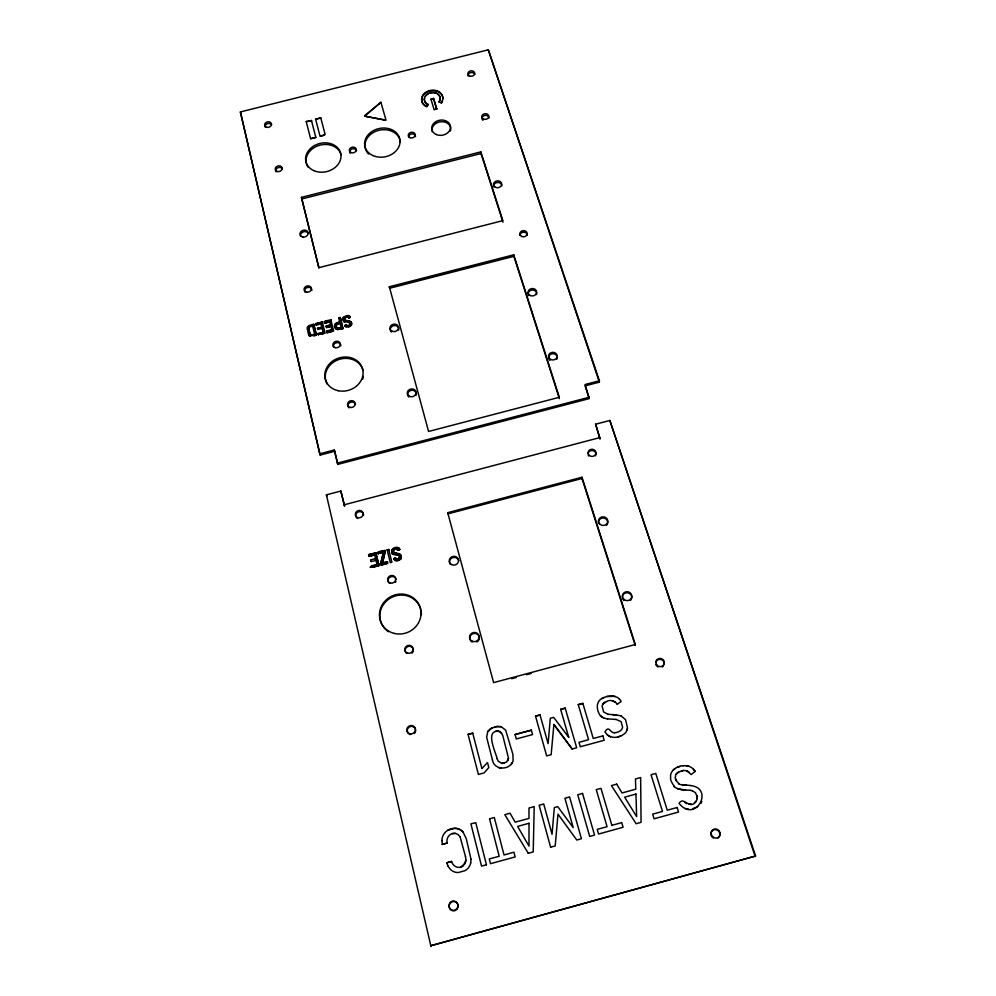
<?xml version="1.0" encoding="UTF-8"?>
<svg xmlns="http://www.w3.org/2000/svg" width="996" height="996" viewBox="0 0 996 996"><rect width="100%" height="100%" fill="white"/><g stroke="black" fill="none" stroke-linecap="round" stroke-linejoin="round"><path stroke-width="1.49" d="M599.393 380.771L585.075 384.518L589.259 398.599L337.818 464.373L334.258 450.018L319.716 453.815L240.397 111.938L488.314 49.8L599.393 380.771L599.355 382.153L585.063 385.875L588.798 397.18M595.633 424.209L600.003 438.85L595.633 424.209L609.851 420.474L755.603 856.012L430.583 945.802L755.603 856.012M609.851 420.474L755.229 856.597M601.958 717.07L600.451 715.738L603.663 718.054M395.026 557.897L396.284 559.279L397.753 559.341L399.67 557.337L397.641 559.017L395.026 557.897L393.706 558.856L395.561 560.723L398.089 560.723L400.865 559.08L401.102 555.706L401.288 556.366L399.894 553.9L393.706 552.506L400.815 554.909M604.024 697.374L601.771 698.607L606.701 696.465L612.515 695.843L617.445 697.399L619.475 699.142M604.958 701.993L602.966 703.848L608.008 700.748L610.697 700.4L615.441 702.18L613.2 700.91M393.457 551.784L393.657 549.879L395.4 548.896L398.525 550.34L399.882 549.369C397.914 544.675 389.797 548.883 391.901 552.22M602.854 735.895L593.267 738.497L582.847 703.35L578.24 704.595L588.586 739.692L578.987 742.369L580.27 746.776L604.161 740.277L602.854 735.82M350.032 323.463L349.11 325.306L347.455 325.742L345.774 324.733L344.541 325.568C346.272 328.481 352.36 326.626 351.476 323.065M350.592 325.854L351.663 324.758L351.401 322.779L351.6 323.501M344.554 320.065L344.628 317.886L346.247 317.027L347.841 317.014L349.135 318.371C352.634 312.146 339.387 317.886 342.873 319.629M343.346 321.135L344.628 322.218L342.985 320.052L343.919 317.276L347.006 316.106L349.808 316.491M615.105 696.328L606.701 696.553M470.735 862.885L470.996 859.237M610.486 736.866L607.436 735.023L604.908 731.861C609.278 724.702 609.888 733.268 614.507 732.732M619.475 699.055L621.193 701.396L617.321 704.272M565.193 708.131L560.673 709.438L565.193 708.131L576.684 747.747L572.152 748.98L553.9 724.503L551.149 754.682L546.667 755.902L535.524 716.149L540.019 714.941L548.099 743.651L550.327 718.278L553.664 717.369L568.728 737.252M611.88 825.385L600.986 788.371L596.255 789.654L607.074 826.705L597.239 829.344L598.571 834.038L623.098 827.253L621.728 822.621L611.893 825.323M607.448 734.936C612.552 739.169 620.396 737.364 624.841 733.392C626.808 732.782 628.14 724.802 627.094 729.906M616.636 784.163L611.432 785.583L636.133 823.729L641.063 822.323L640.652 777.54L635.46 778.947L635.772 789.206L622.052 792.953L616.636 784.089M441.975 840.661C441.664 833.714 447.914 828.298 454.612 828.298A11.193 10.856 -74.1 0 1 463.078 832.108L466.302 838.806L471.021 859.287M635.934 794.073L624.641 797.161L636.643 816.633L635.934 794.011M334.494 325.443L335.49 323.439L339.723 321.982L335.615 323.862L334.731 326.7L334.631 325.866M309.009 335.54L308.548 334.569L309.93 336.299L308.337 333.897L307.216 327.373L309.021 325.568L313.752 324.248L316.168 334.083M307.341 329.514L308.337 326.476L313.902 324.684M697.212 798.531L696.839 795.754L697.212 798.531L696.353 800.946C689.954 811.242 683.779 795.381 679.085 803.374C695.283 823.817 714.767 788.458 690.813 785.583M383.311 552.22L378.131 553.589L383.311 552.22L380.696 563.549L381.107 565.081L386.46 563.661M380.821 563.861L383.423 552.543M382.402 562.927L387.469 561.943L382.402 562.927L385.066 551.585M382.526 563.25L384.842 553.328M508.01 760.458L508.52 758.255L506.603 762.089L501.735 763.409L498.174 761.143L497.166 758.703M465.505 856.61L465.929 860.357L463.327 865.835C458.994 869.433 452.844 866.595 451.586 861.428L446.694 862.773L448.175 866.308M465.929 860.357L465.157 863.47L460.538 867.23M674.143 786.504C677.629 790.326 669.175 780.528 670.669 777.951C669.362 770.643 676.807 766.223 683.231 765.7M675.114 768.489L673.284 769.92M678.65 783.802C682.285 786.317 673.035 779.544 675.624 776.258C674.043 771.539 689.07 769.572 681.563 770.854M675.96 779.109L676.458 780.565M393.706 558.856C395.437 562.466 400.878 559.578 401.388 557.847M684.327 770.481L686.941 770.867L691.224 774.564L695.171 771.402C692.718 767.281 687.999 765.028 683.206 765.775M688.796 766.173L686.095 765.725M677.056 807.519L667.258 810.196L655.766 773.406L651.048 774.764L662.489 811.454L652.666 814.143L654.073 818.812L678.537 812.039L677.081 807.445M399.259 548.323L395.151 547.85L391.702 550.415M689.257 772.286L686.941 770.867M684.762 802.452L686.804 803.735M695.146 771.477L693.328 769.124M692.282 790.737L695.482 792.754L696.814 795.816M688.971 804.332L691.386 803.996M696.353 800.946L694.424 802.726M336.212 326.327L336.822 324.572L340.022 323.165L336.237 324.609L336.449 327.261L336.088 325.904M695.544 807.706L697.835 806.449M700.972 803.349L701.856 801.419M602.978 703.774L602.094 706.102L603.651 712.016L608.295 714.418M308.648 328.655L309.968 333.996L308.598 327.883L309.432 326.738L312.719 326.24M308.797 329.078L308.86 327.236M512.355 762.799L511.209 764.393L513.102 760.994L512.928 754.433L505.657 730.118L501.088 726.657L496.954 726.321L490.406 728.723L487.754 731.587L492.31 727.665M487.741 731.5L486.671 737.364L492.472 760.06M394.354 549.306L393.308 550.614M345.774 324.733L348.289 326.09L349.87 325.244L349.957 323.165L348.837 322.169L344.492 321.783M344.641 320.127L349.783 321.036L351.277 322.53C349.795 319.778 344.23 323.053 344.429 318.944L346.247 317.027M442.921 98.816A10.67 8.528 -8.8 0 0 427.184 92.006A10.67 8.528 -8.8 0 0 426.761 106.858L428.081 104.418A7.98 6.387 -8.8 0 1 425.429 95.753A7.98 6.387 -8.8 0 1 436.335 93.002A7.98 6.387 -8.8 0 1 439.012 101.654L439.087 102.165A7.98 6.387 -8.8 0 0 438.028 94.471M481.915 768.551L487.492 762.538L488.812 767.543L484.081 772.908L478.391 774.452L468.058 734.401L472.727 733.131L481.89 768.476M676.458 773.992L678.463 772.137M511.197 764.318C505.644 770.58 493.618 768.775 492.46 759.985M364.636 115.71L380.92 102.289L386.037 120.23L364.748 116.208L380.92 102.289M601.771 698.52C595.334 702.267 596.704 710.932 600.451 715.825M393.818 559.179L395.138 558.221M398.525 550.34L399.882 549.369M346.135 326.875L344.678 325.991L345.911 325.157M349.135 318.371L350.281 317.101M348.463 326.837L350.007 326.252M508.533 758.33L502.756 735.434L500.266 731.574C483.832 728.337 495.622 751.918 497.178 758.778M447.976 830.141L454.637 828.361A11.193 10.856 -74.1 0 1 463.103 832.17M692.855 808.578L695.569 807.644M677.392 767.306L680.131 766.372M618.167 736.841L620.819 735.944M528.278 853.323L533.221 851.904L534.205 806.598L528.976 808.03L529 818.401L515.193 822.173L510.039 813.197L504.823 814.691L528.266 853.273M550.601 847.198L555.195 845.94L557.997 814.155L576.771 840.026L581.427 838.744L569.575 796.937L564.931 798.282L573.21 827.639L557.735 806.636L554.311 807.569L552.058 834.287L543.716 803.996L539.122 805.254L550.589 847.148M489.534 818.799L494.29 817.504L504.038 854.966L513.924 852.19L515.156 856.921L490.493 863.694L489.273 858.95L499.195 856.286L489.546 818.861M582.548 793.401L577.755 794.783L589.707 836.478L594.55 835.084L582.548 793.476M441.938 840.599L442.274 844.421L447.117 843.027C445.884 837.947 449.906 832.569 455.309 833.353L457.986 834.499L460.077 836.777M442.274 844.421L447.142 843.089M446.718 862.822L451.586 861.428M511.67 678.724L516.14 677.517M526.56 674.715L531.017 673.52M472.751 733.218L468.058 734.401M535.537 716.236L540.019 714.941M578.24 704.682L582.847 703.437M515.081 734.575L531.329 730.13L532.561 734.587L516.277 738.97L515.057 734.5L531.341 730.205M370.674 560.001C377.148 557.2 377.982 561.196 371.01 561.395M447.714 512.679L582 477.246L635.311 644.512L493.63 682.634L447.714 512.679L447.963 513.849L582 478.478L582 477.246M369.055 556.366L374.683 554.884L369.055 556.366L368.595 554.66L375.803 552.755L378.978 565.641L373.189 567.185M377.795 552.22C395.96 549.655 374.944 549.954 378.243 553.913M387.095 549.767L388.789 549.68L387.095 549.767L390.308 562.64L391.889 562.23L388.677 549.344M375.928 553.079L368.595 554.66M371.284 565.853C396.246 559.565 352.472 571.617 378.978 565.641M430.919 946.2L326.402 494.85L340.844 491.053L344.541 505.993L340.844 491.053M344.093 504.823L600.028 437.555M319.716 453.815L320.202 455.06L334.718 451.263L337.818 464.373M337.37 463.128L589.271 397.242M317.475 328.319L321.994 327.149L317.475 328.319L317.761 329.514L322.293 328.344L323.314 332.403L318.085 333.747L323.314 332.403M326.041 326.115L330.56 324.945L326.041 326.115L326.464 327.734L330.859 326.128L328.73 327.149M389.349 286.761L513.762 254.814L559.329 397.28L428.579 431.455L389.349 286.761L389.685 288.242L513.886 256.333L513.762 254.814M315.645 323.762L322.318 322.044L315.645 323.762L316.068 325.381L321.135 323.613L322.144 327.572M324.198 321.571C341.715 319.218 321.521 319.591 324.621 323.177L329.825 321.845L324.621 323.177M339.848 322.418L338.69 317.836L340.146 317.463L342.96 328.593L340.221 329.303M340.283 317.886L338.69 317.836M310.266 334.706L314.736 334.619L311.524 335.316L309.818 333.573M326.526 331.108C340.508 329.402 323.887 329.464 326.962 332.726L332.315 331.344M336.735 327.921C338.466 327.921 346.558 327.896 336.735 327.921L336.312 326.837M309.781 335.876L316.342 334.992L314.014 336.063M335.602 328.63C333.772 328.555 341.69 330.112 342.96 328.593M322.318 322.044L325.07 333.212L318.234 334.507L323.725 333.56M318.845 267.687L502.843 220.639L480.844 151.878L301.439 197.37L318.845 267.687L301.439 197.37M301.925 198.939L481.018 153.521L480.844 151.878M306.22 121.587L311.536 120.777L306.22 121.587L310.615 138.705L315.832 137.398L311.399 120.279M315.608 119.221L320.787 117.914L325.144 134.522L320.065 136.328L315.608 119.221L320.787 117.914M433.584 98.878L430.994 99.538L433.509 98.38L436.746 109.162L433.509 98.38M321.372 136.004L323.974 135.344M436.671 108.651L434.156 109.809L430.919 99.027M501.088 726.657L494.576 726.794M336.212 329.066L337.918 329.8L338.727 329.228M395.4 548.896L398.425 550.004M614.495 732.819C617.918 732.483 622.102 730.927 622.612 727.217L621.081 721.639L616.001 719.361M501.735 763.409L504.275 763.135M501.785 733.205L498.274 730.964L495.747 731.151M452.296 833.64L455.334 833.415M398.313 554.959C392.362 555.22 387.967 552.232 398.873 555.183L399.77 557.648M612.503 714.63L620.745 715.701M616.686 714.891L608.307 714.331M690.838 785.52L680.305 784.537M616.001 719.448L607.485 718.875M690.24 790.276L681.438 789.803L675.736 787.824M685.584 790.002L677.517 788.77M682.198 784.985L686.518 785.309M350.082 323.6L348.239 322.082M684.962 808.491L688.647 809.175M690.216 790.351L692.307 790.662M366.267 116.495L384.518 119.943M498.872 767.742L500.839 768.041M603.676 717.967L607.485 718.95M409.207 734.189L410.215 734.612M439.012 101.654L441.39 103.173A10.67 8.528 -8.8 0 0 442.498 101.057M620.745 715.614L625.55 719.635L627.505 727.939M347.841 317.014L349.011 317.936M615.441 702.093L617.321 704.359M572.152 748.98L553.9 724.503M350.779 321.608L351.526 323.214M448.138 866.259L450.117 869.072A11.13 10.757 -78.3 0 0 458.322 872.533L465.057 870.653A11.317 10.944 -78.6 0 0 470.71 862.835M393.47 551.921L393.818 552.83M326.402 494.85L326.875 496.033M460.052 836.715L465.53 856.672M335.266 328.443L334.594 326.265M334.258 450.018L334.718 451.263M381.107 565.081L387.805 563.313L387.357 561.62M391.914 552.382L392.287 553.477M309.432 326.738L310.291 326.402M240.397 111.938L320.202 455.06M599.355 382.153L488.314 49.8M326.962 332.726L333.648 330.996L330.871 319.853M481.018 153.521L502.98 222.208M513.886 256.333L559.366 398.624M582 478.478L635.211 645.47M342.823 318.359L342.91 319.405M344.317 319.243L344.765 320.563M349.733 322.679L350.156 323.899M560.661 709.351L568.728 737.339M310.615 138.705L315.832 137.398M340.146 317.463L342.836 328.17M340.022 323.165L341.192 327.796M329.688 321.409L330.697 325.368M330.859 326.128L331.892 330.199M384.767 550.377L385.178 551.909M321.135 323.613L321.994 327.149M322.293 328.344L323.177 331.979M375.803 552.755L378.854 565.33M374.558 554.56L375.679 559.03M375.903 560.101L377.048 564.682M317.948 333.324L318.371 334.93M370.786 560.325L371.122 561.719M313.752 324.248L316.342 334.992M312.582 325.817L314.736 334.619M428.081 104.418L428.156 104.916A7.98 6.387 -8.8 0 1 424.67 97.832M421.047 610.797A20.953 19.758 -23.9 0 1 421.345 614.694M388.452 631.713A20.953 19.758 -23.9 0 1 389.025 598.957A20.953 19.758 -23.9 0 1 420.773 609.54M406.256 653.127A4.171 3.984 -26.7 0 1 408.323 646.392A4.171 3.984 -26.7 0 1 413.24 651.26M412.792 652.231A4.171 3.984 -26.7 0 1 412.107 653.077M395.947 581.315A4.084 3.81 -22 0 1 395.499 582.249M389.112 583.121A4.084 3.81 -22 0 1 390.171 577.058A4.084 3.81 -22 0 1 396.01 579.323M588.138 453.255A3.959 3.586 1.1 0 1 593.417 450.765A3.959 3.586 1.1 0 1 595.471 455.832M588.611 455.969A3.959 3.586 1.1 0 1 588.188 455.11M356.145 517.161A3.984 3.635 -20.8 0 1 358.797 511.72A3.984 3.635 -20.8 0 1 363.59 515.206M357.527 518.493A3.984 3.635 -20.8 0 1 356.73 517.92M663.112 666.324A4.295 4.071 21.6 0 1 662.265 666.984M657.995 667.021A4.295 4.071 21.6 0 1 657.086 666.374M656.376 665.527A4.295 4.071 21.6 0 1 655.903 664.544M655.804 662.427A4.295 4.071 21.6 0 1 660.896 659.477A4.295 4.071 21.6 0 1 664.133 664.481M415.494 731.587A4.295 4.158 -41 0 0 414.51 727.528L413.651 726.856A4.295 4.158 -41 0 0 408.348 733.517M415.046 732.608A4.295 4.158 -41 0 1 414.348 733.492M455.869 910.244A4.681 4.47 -82 0 1 449.345 907.381A4.681 4.47 -82 0 1 453.753 901.492A4.681 4.47 -82 0 1 457.998 907.406M457.538 908.526A4.681 4.47 -82 0 1 456.803 909.497M713.373 838.072A4.669 4.395 49.3 0 1 711.767 831.199A4.669 4.395 49.3 0 1 718.664 831.199A4.669 4.395 49.3 0 1 717.879 838.072M598.608 523.485A4.681 4.333 4 0 1 604.186 518.107A4.681 4.333 4 0 1 606.502 525.315M623.832 600.401A4.731 4.457 10.8 0 1 623.608 594.089A4.731 4.457 10.8 0 1 630.281 594.014A4.731 4.457 10.8 0 1 630.518 600.314M472.116 642.047A4.793 4.607 -14.8 0 1 470.921 635.087A4.793 4.607 -14.8 0 1 478.254 635.012A4.793 4.607 -14.8 0 1 476.91 641.997M450.068 564.072A4.681 4.382 -13.9 0 1 452.421 557.772A4.681 4.382 -13.9 0 1 458.67 560.611M300.531 236.152A4.171 3.461 -15.4 0 1 303.232 231.919A4.171 3.461 -15.4 0 1 308.262 233.251M493.717 186.949A4.146 3.424 -6.4 0 1 497.191 182.542A4.146 3.424 -6.4 0 1 501.847 185.791M482.985 120.292A3.498 2.826 -6.8 0 1 482.438 119.732M482.089 119.059A3.498 2.826 -6.8 0 1 485.04 115.412A3.498 2.826 -6.8 0 1 488.961 118.076M468.157 76.094A3.436 2.727 -7.3 0 1 470.622 72.646A3.436 2.727 -7.3 0 1 474.806 74.414M304.963 292.139A3.685 3.113 -16.4 0 1 307.49 287.446A3.685 3.113 -16.4 0 1 311.86 290.371M348.974 407.887A3.847 3.386 -17 0 1 350.044 402.471A3.847 3.386 -17 0 1 355.497 404.438M333.448 346.832A3.76 3.249 -16.2 0 1 336.785 342.649A3.76 3.249 -16.2 0 1 340.806 345.811M363.328 376.388A19.298 16.845 -16.6 0 1 362.606 379.339M327.323 384.269A19.298 16.845 -16.6 0 1 337.93 359.842A19.298 16.845 -16.6 0 1 363.03 370.5M519.937 235.38A3.66 3.088 -5.2 0 1 523.585 232.18A3.66 3.088 -5.2 0 1 527.258 235.156M276.066 171.872A3.523 2.851 -15.3 0 1 277.672 167.863A3.523 2.851 -15.3 0 1 282.329 168.76M350.106 153.16A3.511 2.851 -12.3 0 1 352.024 149.014A3.511 2.851 -12.3 0 1 356.605 150.757M368.632 154.044A17.816 14.43 -11 0 1 366.964 152.002M366.316 150.906A17.816 14.43 -11 0 1 378.717 130.352A17.816 14.43 -11 0 1 400.33 142.304M307.901 166.93A17.853 14.467 -13.5 0 1 317.861 145.827A17.853 14.467 -13.5 0 1 341.03 154.691M408.547 136.875A3.511 2.839 -9.8 0 1 412.132 133.9A3.511 2.839 -9.8 0 1 415.519 136.639M432.239 131.659A9.425 7.632 -8.6 0 1 441.552 121.699A9.425 7.632 -8.6 0 1 450.391 131.011M265.185 127.09A3.474 2.764 -15 0 1 267.476 123.703A3.474 2.764 -15 0 1 271.634 124.737M548.734 358.622A4.333 3.81 -3.1 0 1 553.415 353.742A4.333 3.81 -3.1 0 1 556.689 359.357M549.879 360.303A4.333 3.81 -3.1 0 1 549.17 359.531M528.714 295.663A4.308 3.71 -4.6 0 1 531.839 290.048A4.308 3.71 -4.6 0 1 536.595 294.555M391.403 332.029A4.32 3.735 -12.8 0 1 393.569 325.68A4.32 3.735 -12.8 0 1 398.661 330.162M408.796 397.031A4.42 3.909 -12.9 0 1 410.975 390.395A4.42 3.909 -12.9 0 1 416.216 395.101M425.516 96.263A7.98 6.387 -8.8 0 1 428.479 93.811M430.409 93.101A7.98 6.387 -8.8 0 1 436.41 93.512M426.674 106.348A10.67 8.541 -8.8 0 1 423.138 94.769A10.67 8.541 -8.8 0 1 437.73 91.097A10.67 8.541 -8.8 0 1 441.315 102.663M486.434 864.802L481.541 866.084L470.909 823.879L475.752 822.634L486.434 864.802M528.988 823.256L517.646 826.431L529.013 846.139L529 823.318M392.026 552.705L391.789 551.896L392.026 552.705M393.569 552.245L393.345 551.46L393.569 552.245M399.732 556.814L399.545 556.129L399.732 556.814M394.329 633.431A20.991 19.796 -23.9 0 0 420.461 608.519A20.991 19.796 -23.9 0 0 385.913 600.152A20.991 19.796 -23.9 0 0 394.329 633.431M407.738 653.214A4.183 3.984 -26.6 0 0 412.954 648.234A4.183 3.984 -26.6 0 0 406.082 646.504A4.183 3.984 -26.6 0 0 407.738 653.214M390.532 583.046A4.084 3.81 -21.9 0 0 395.649 578.253A4.084 3.81 -21.9 0 0 388.938 576.622A4.084 3.81 -21.9 0 0 390.532 583.046M358.037 517.683A3.996 3.648 -20.8 0 0 363.092 513.089A3.996 3.648 -20.8 0 0 356.556 511.546A3.996 3.648 -20.8 0 0 358.037 517.683M589.271 455.433A3.972 3.598 1 0 0 595.869 453.69A3.972 3.598 1 0 0 590.889 449.395A3.972 3.598 1 0 0 589.271 455.433M656.526 664.606A4.295 4.084 21.5 0 0 663.921 664.531A4.295 4.084 21.5 0 0 659.937 658.406A4.295 4.084 21.5 0 0 656.526 664.606M410.962 733.94A4.308 4.158 -40.8 0 0 414.822 727.578A4.308 4.158 -40.8 0 0 407.464 727.628A4.308 4.158 -40.8 0 0 410.962 733.94M711.156 833.503A4.681 4.395 49.2 0 0 718.166 837.449A4.681 4.395 49.2 0 0 717.693 829.556A4.681 4.395 49.2 0 0 711.156 833.503M456.529 909.024A4.694 4.482 -81.9 0 0 454.637 901.168A4.694 4.482 -81.9 0 0 449.059 906.908A4.694 4.482 -81.9 0 0 456.529 909.024M599.916 524.257A4.694 4.333 4 0 0 607.697 522.178A4.694 4.333 4 0 0 601.796 516.974A4.694 4.333 4 0 0 599.916 524.257M471.905 641.075A4.806 4.619 -14.8 0 0 479.138 636.992A4.806 4.619 -14.8 0 0 471.98 633.07A4.806 4.619 -14.8 0 0 471.905 641.075M451.499 564.57A4.694 4.395 -13.8 0 0 458.571 560.648A4.694 4.395 -13.8 0 0 451.611 556.938A4.694 4.395 -13.8 0 0 451.499 564.57M623.919 599.368A4.743 4.457 10.8 0 0 631.75 597.251A4.743 4.457 10.8 0 0 625.762 591.861A4.743 4.457 10.8 0 0 623.919 599.368M302.796 237.023A4.183 3.461 -15.4 0 0 308.138 232.554A4.183 3.461 -15.4 0 0 301.352 231.197A4.183 3.461 -15.4 0 0 302.796 237.023M495.498 187.36A4.146 3.436 -6.4 0 0 501.71 184.185A4.146 3.436 -6.4 0 0 495.51 181.409A4.146 3.436 -6.4 0 0 495.498 187.36M483.546 119.047A3.511 2.826 -6.8 0 0 488.799 116.395A3.511 2.826 -6.8 0 0 483.57 114.129A3.511 2.826 -6.8 0 0 483.546 119.047M469.552 75.97A3.449 2.739 -7.3 0 0 474.731 73.393A3.449 2.739 -7.3 0 0 469.614 71.226A3.449 2.739 -7.3 0 0 469.552 75.97M266.916 127.351A3.474 2.764 -15 0 0 271.41 123.753A3.474 2.764 -15 0 0 265.783 122.695A3.474 2.764 -15 0 0 266.916 127.351M350.206 407.426A3.847 3.399 -17 0 0 355.086 403.119A3.847 3.399 -17 0 0 348.787 401.712A3.847 3.399 -17 0 0 350.206 407.426M521.68 236.45A3.66 3.088 -5.2 0 0 527.158 233.599A3.66 3.088 -5.2 0 0 521.643 231.097A3.66 3.088 -5.2 0 0 521.68 236.45M335.503 347.704A3.772 3.249 -16.2 0 0 340.296 343.558A3.772 3.249 -16.2 0 0 334.146 342.238A3.772 3.249 -16.2 0 0 335.503 347.704M277.56 171.549A3.536 2.851 -15.3 0 0 282.117 167.851A3.536 2.851 -15.3 0 0 276.39 166.743A3.536 2.851 -15.3 0 0 277.56 171.549M306.581 292.102A3.698 3.125 -16.4 0 0 311.312 288.093A3.698 3.125 -16.4 0 0 305.311 286.836A3.698 3.125 -16.4 0 0 306.581 292.102M338.192 390.706A19.335 16.87 -16.6 0 0 362.631 369.13A19.335 16.87 -16.6 0 0 330.996 362.382A19.335 16.87 -16.6 0 0 338.192 390.706M313.678 170.577A17.891 14.492 -13.5 0 0 340.993 156.845A17.891 14.492 -13.5 0 0 315.209 145.155A17.891 14.492 -13.5 0 0 313.678 170.577M350.941 152.55A3.523 2.851 -12.3 0 0 356.307 149.861A3.523 2.851 -12.3 0 0 351.215 147.557A3.523 2.851 -12.3 0 0 350.941 152.55M372.965 155.575A17.841 14.454 -11 0 0 400.043 141.93A17.841 14.454 -11 0 0 373.948 130.339A17.841 14.454 -11 0 0 372.965 155.575M409.916 137.647A3.511 2.839 -9.8 0 0 415.232 134.983A3.511 2.839 -9.8 0 0 410.078 132.692A3.511 2.839 -9.8 0 0 409.916 137.647M436.285 134.522A9.45 7.632 -8.6 0 0 450.541 127.351A9.45 7.632 -8.6 0 0 436.572 121.238A9.45 7.632 -8.6 0 0 436.285 134.522M409.368 396.308A4.432 3.922 -12.9 0 0 416.091 392.735A4.432 3.922 -12.9 0 0 409.58 389.473A4.432 3.922 -12.9 0 0 409.368 396.308M391.938 331.195A4.333 3.747 -12.7 0 0 398.512 327.759A4.333 3.747 -12.7 0 0 392.175 324.659A4.333 3.747 -12.7 0 0 391.938 331.195M550.726 359.494A4.345 3.822 -3.1 0 0 557.187 356.033A4.345 3.822 -3.1 0 0 550.626 352.883A4.345 3.822 -3.1 0 0 550.726 359.494M530.208 295.501A4.32 3.71 -4.6 0 0 536.657 292.102A4.32 3.71 -4.6 0 0 530.146 289.077A4.32 3.71 -4.6 0 0 530.208 295.501"/></g></svg>
